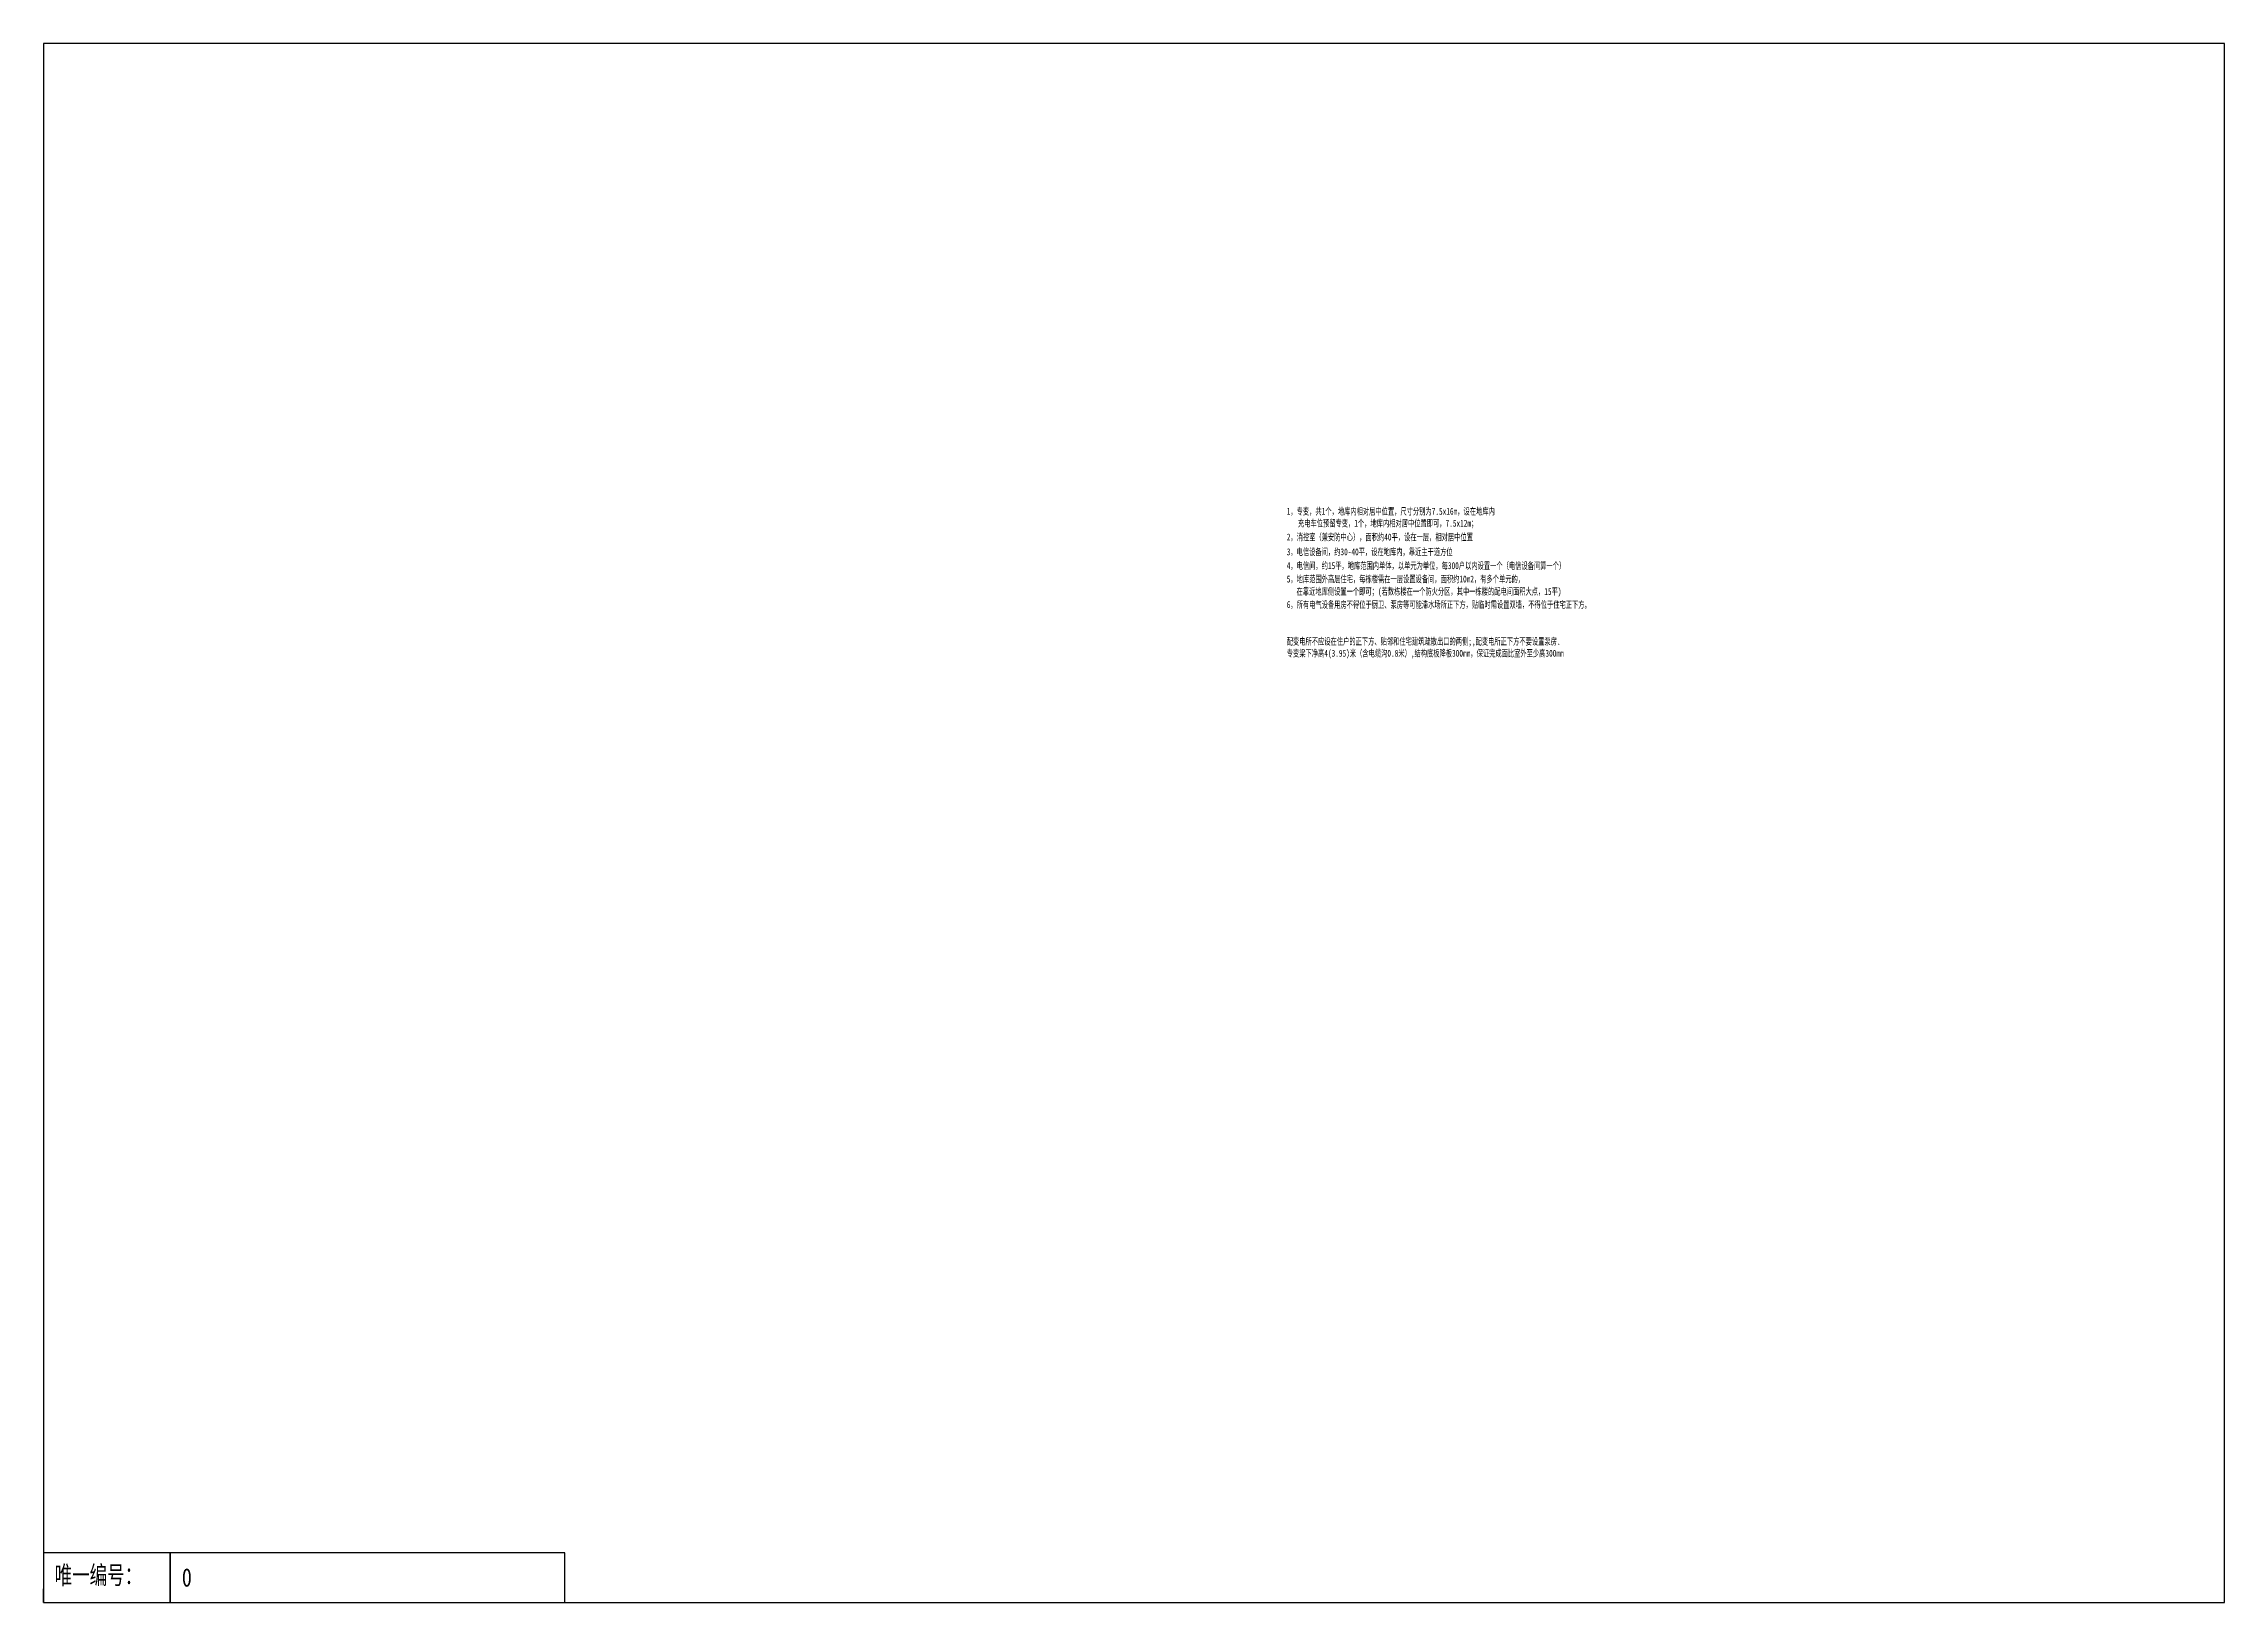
# Model space of a CAD drawing. Header units: millimetres. Extents: x 0 to 2378000, y 0 to 1700000.
import ezdxf

# ---------------------------------------------------------------- set-up
doc = ezdxf.new("R2010")
doc.units = ezdxf.units.MM
doc.header["$LTSCALE"] = 500
doc.layers.add('C-XREF-SLCT', color=7, linetype='Continuous', plot=False)
doc.layers.add('E-TEXT', color=6, linetype='Continuous')
doc.styles.add('Acs', font='SimSun.ttf', dxfattribs={"width": 0.7})
doc.styles.add('TH-STYLE1', font='SimSun.ttf', dxfattribs={"width": 0.65})

# ---------------------------------------------------------------- blocks, each defined once
blk = doc.blocks.new('AcsAcadShareArea')
for points in [[(0, 0), (118900, 0), (118900, 85000), (0, 85000)], [(0, 0), (6893, 0), (6893, 2699), (0, 2699)], [(6893, 0), (28409, 0), (28409, 2708), (6893, 2708)], [(0, 733), (0, 733), (0, 0), (0, 0)]]:
    blk.add_lwpolyline(points, close=True)
at = {"insert": (597, 1991), "char_height": 1000, "width": 6073.9, "attachment_point": 1, "style": 'Acs'}
blk.add_mtext('唯一编号：', dxfattribs=at)
at = {"style": 'Acs', "width": 0.8}
blk.add_attdef('唯一编号', (7537, 861), '', height=1000, dxfattribs=at)

msp = doc.modelspace()

# ---------------------------------------------------------------- block references
at = {"layer": 'C-XREF-SLCT', "xscale": 20, "yscale": 20, "zscale": 20}
msp.add_blockref('AcsAcadShareArea', (0, 0), dxfattribs=at).add_auto_attribs({'唯一编号': '0'})

# ---------------------------------------------------------------- texts
at = {"layer": 'E-TEXT', "style": 'TH-STYLE1', "width": 0.65}
for s, p in [('1，专变，共1个，地库内相对居中位置，尺寸分别为7.5x16m，设在地库内', (1355555, 1186180)), ('2，消控室（兼安防中心），面积约40平，设在一层，相对居中位置', (1355555, 1158111)), ('充电车位预留专变，1个，地库内相对居中位置即可，7.5x12m；', (1367778, 1173192)), ('3，电信设备间，约30-40平，设在地库内，靠近主干道方位', (1355555, 1141994)), ('4，电信间，约15平，地库范围内单体，以单元为单位，每300户以内设置一个（电信设备间算一个）', (1355555, 1126901)), ('5，地库范围外高层住宅，每栋楼需在一层设置设备间，面积约10m2，有多个单元的，', (1355555, 1112319)), ('在靠近地库侧设置一个即可；(若数栋楼在一个防火分区，其中一栋楼的配电间面积大点，15平)', (1366248, 1098775)), ('6，所有电气设备用房不得位于厨卫、泵房等可能滞水场所正下方，贴临时需设置双墙，不得位于住宅正下方。', (1355555, 1084442)), ('配变电所不应设在住户的正下方、贴邻和住宅建筑疏散出口的两侧;,配变电所正下方不要设置泵房.', (1355555, 1044307))]:
    msp.add_text(s, height=7500, dxfattribs=at).set_placement(p)
at = {"layer": 'E-TEXT', "color": 2, "style": 'TH-STYLE1', "width": 0.65}
msp.add_text('专变梁下净高4(3.95)米（含电缆沟0.8米）,结构底板降板300mm，保证完成面比室外至少高300mm', height=7500, dxfattribs=at).set_placement((1355555, 1031344))

doc.saveas('drawing.dxf')
